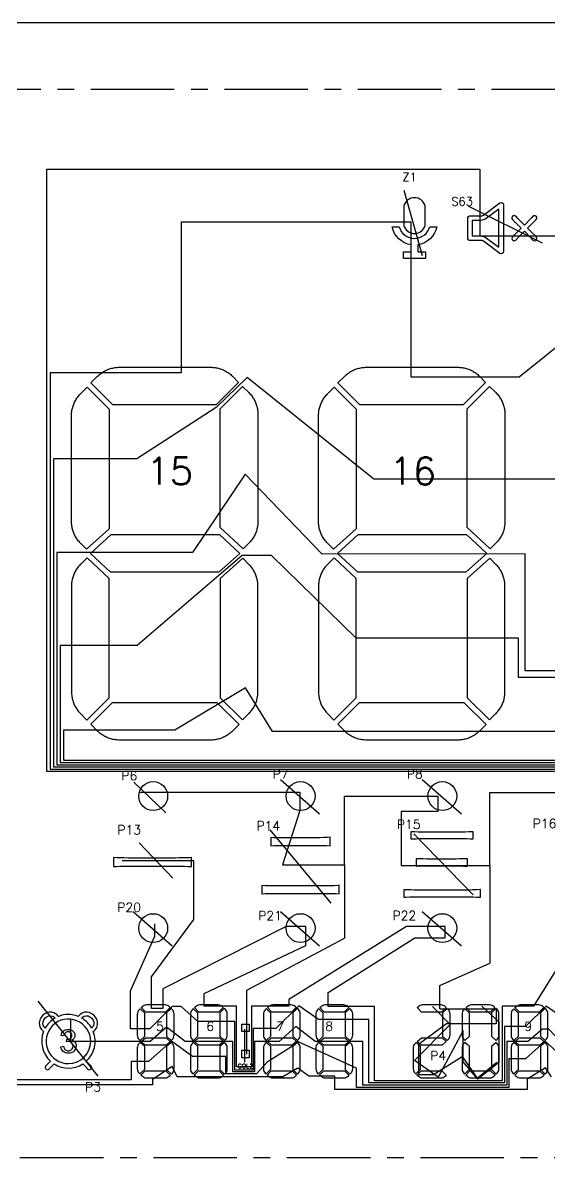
# Model space of a CAD drawing. Header units: millimetres. Extents: x 1653 to 3206, y -200 to 97.
# Drawn here: x 2433 to 2456.6, y -170.4 to -119 of the extents above; entities that cross this region are included whole.
import ezdxf
from ezdxf.enums import TextEntityAlignment as Align

# ---------------------------------------------------------------- set-up
doc = ezdxf.new("R2010")
doc.units = ezdxf.units.MM
doc.header["$LTSCALE"] = 3
doc.linetypes.add('CENTER', pattern=[2, 1.25, -0.25, 0.25, -0.25])
doc.layers.add('COM', color=1, linetype='Continuous')
doc.layers.add('DIM', color=4, linetype='Continuous')
doc.styles.add('romans', font='romans.shx')

msp = doc.modelspace()

# ---------------------------------------------------------------- linework, layer by layer
at = {"linetype": 'Continuous'}
msp.add_lwpolyline([(2378.323, -134.045), (2378.323, -158.045), (2393.323, -173.045), (2478.323, -173.045), (2493.323, -158.045), (2493.323, -134.045), (2478.323, -119.045), (2393.323, -119.045)], close=True, dxfattribs=at)
at = {"linetype": 'CENTER'}
msp.add_lwpolyline([(2469.762, -122.045), (2402.823, -122.045, 0.895837), (2402.823, -170.045), (2469.762, -170.045, 0.856686)], format="xyb", close=True, dxfattribs=at)
at = {"ltscale": 5.567185}
for points in [[(2450.073, -128.154, 0.751312), (2451.033, -128.154), (2451.033, -127.267, 0.751312), (2450.073, -127.267)], [(2449.861, -128.215, 0.752009), (2451.244, -128.215), (2451.553, -128.215, -0.316474), (2450.703, -129.024), (2450.703, -129.345), (2451.053, -129.345), (2451.053, -129.645), (2450.053, -129.645), (2450.053, -129.345), (2450.403, -129.345), (2450.403, -129.024, -0.316474), (2449.553, -128.215)]]:
    msp.add_lwpolyline(points, format="xyb", close=True, dxfattribs=at)
for points in [[(2454.55, -127.224), (2454.55, -129.327, -0.613749), (2454.391, -129.408), (2453.654, -128.865, 0.170117), (2453.535, -128.826), (2453.051, -128.825, -0.053353), (2453.015, -128.822, -0.353166), (2452.953, -128.756), (2452.952, -128.747, -0.024643), (2452.951, -128.725), (2452.951, -127.825, -0.039381), (2452.953, -127.795, -0.380477), (2453.023, -127.727, -0.034324), (2453.051, -127.725), (2453.535, -127.725, 0.171528), (2453.653, -127.686), (2454.391, -127.143, -0.615264)], [(2453.772, -127.847, -0.17176), (2453.535, -127.925), (2453.151, -127.925), (2453.151, -128.625), (2453.536, -128.626, -0.170393), (2453.773, -128.704), (2454.35, -129.13), (2454.35, -127.421)], [(2454.98, -127.728, 0.078958), (2454.946, -127.76, 0.262241), (2454.931, -127.845, 0.121019), (2454.981, -127.92, 0.011741), (2455.098, -128.025), (2455.348, -128.275), (2455.098, -128.525, -0.020267), (2455.035, -128.58, 0.050668), (2454.958, -128.658), (2454.951, -128.667, 0.039011), (2454.937, -128.691, 0.284381), (2454.942, -128.786, 0.079318), (2454.975, -128.819, 0.2621), (2455.06, -128.834, 0.120958), (2455.135, -128.784, 0.011773), (2455.24, -128.667), (2455.49, -128.417), (2455.74, -128.667, -0.020438), (2455.795, -128.73, 0.050601), (2455.872, -128.808), (2455.881, -128.814, 0.038996), (2455.905, -128.828, 0.284439), (2456, -128.823, 0.079338), (2456.033, -128.791, 0.262095), (2456.048, -128.706, 0.120924), (2455.998, -128.631, 0.011628), (2455.881, -128.525), (2455.631, -128.275), (2456.02, -127.886, 0.598142), (2455.969, -127.718, 0.299728), (2455.855, -127.756, -0.008159), (2455.795, -127.828), (2455.49, -128.134), (2455.24, -127.884, -0.020305), (2455.185, -127.821, 0.05067), (2455.107, -127.743), (2455.098, -127.736, 0.03903), (2455.074, -127.723, 0.284564)], [(2435.807, -165.722, 0.313418), (2436.122, -164.385, 0.045063), (2436.203, -164.308, 0.302255), (2436.274, -163.834, 0.209532), (2435.948, -163.538, 0.263753), (2435.533, -163.619, 0.051792), (2435.445, -163.709, 0.019576), (2435.327, -163.667, 0.150277), (2434.707, -163.659, 0.025282), (2434.56, -163.709, 0.078806), (2434.428, -163.587, 0.233987), (2434.054, -163.539, 0.230004), (2433.715, -163.877, 0.27049), (2433.798, -164.302, 0.049092), (2433.884, -164.385, 0.313442), (2434.199, -165.722), (2434.035, -165.886, 0.027829), (2433.978, -165.949, 0.027591), (2433.968, -165.964, 0.357724), (2433.978, -166.056, 0.080639), (2434.024, -166.093, 0.279133), (2434.107, -166.096, 0.087277), (2434.153, -166.056, -0.018466), (2434.197, -166.008), (2434.36, -165.845, 0.289541), (2435.646, -165.845), (2435.809, -166.008, -0.017068), (2435.83, -166.03), (2435.848, -166.05), (2435.857, -166.06), (2435.866, -166.069), (2435.875, -166.078, 0.027369), (2435.889, -166.089, 0.298636), (2435.974, -166.097, 0.081733), (2436.022, -166.062), (2436.028, -166.056, 0.318993), (2436.043, -165.976, 0.090584), (2436.003, -165.919, 0.006605), (2435.971, -165.886)], [(2434.41, -163.781, 0.14274), (2433.956, -164.235, -0.042316), (2433.913, -164.183, -0.289223), (2433.894, -163.865, -0.160211), (2434.053, -163.712, -0.268904), (2434.351, -163.733, -0.049341)], [(2436.05, -164.235, 0.142829), (2435.596, -163.781, -0.035853), (2435.64, -163.744, -0.29652), (2435.966, -163.719, -0.160233), (2436.118, -163.878, -0.268899), (2436.097, -164.176, -0.049329)], [(2436.006, -164.828, 2.414511), (2435.003, -165.83, 0.414113)], [(2434.994, -165.257, 0.422109), (2435.21, -165.038, 0.435736), (2435.004, -164.834, 0.062064), (2434.913, -164.848), (2434.928, -164.735, 0.166387), (2435.094, -164.695, 0.272684), (2435.163, -164.561, 0.205748), (2435.117, -164.446, 0.210691), (2434.987, -164.397, 0.26474), (2434.837, -164.479, 0.096467), (2434.801, -164.586), (2434.672, -164.563, -0.178724), (2434.781, -164.361, -0.178151), (2434.988, -164.291, -0.120239), (2435.146, -164.328, -0.14392), (2435.257, -164.429, -0.288638), (2435.259, -164.687, -0.140462), (2435.15, -164.777, -0.175921), (2435.293, -164.864, -0.168245), (2435.347, -165.035, -0.209358), (2435.251, -165.264, -0.20336), (2434.993, -165.364, -0.198821), (2434.758, -165.277, -0.18451), (2434.659, -165.068), (2434.788, -165.051, 0.026719), (2434.801, -165.103, 0.136994), (2434.865, -165.211, 0.18774)]]:
    msp.add_lwpolyline(points, format="xyb", close=True)
for points in [[(2436.351, -134.9), (2436.387, -134.868), (2436.425, -134.836), (2436.463, -134.806), (2436.503, -134.777), (2436.543, -134.75), (2436.585, -134.724), (2436.627, -134.699), (2436.671, -134.677), (2436.715, -134.655), (2436.759, -134.635), (2436.805, -134.617), (2436.851, -134.601), (2436.898, -134.586), (2436.945, -134.573), (2436.992, -134.561), (2437.04, -134.552), (2437.089, -134.543), (2437.137, -134.537), (2437.186, -134.532), (2437.235, -134.529), (2437.284, -134.528), (2437.296, -134.528), (2441.395, -134.528), (2441.444, -134.529), (2441.492, -134.531), (2441.541, -134.536), (2441.59, -134.542), (2441.638, -134.549), (2441.686, -134.559), (2441.734, -134.57), (2441.781, -134.582), (2441.828, -134.597), (2441.874, -134.613), (2441.92, -134.631), (2441.965, -134.65), (2442.009, -134.671), (2442.052, -134.693), (2442.095, -134.717), (2442.137, -134.743), (2442.177, -134.77), (2442.217, -134.799), (2442.256, -134.828), (2442.294, -134.86), (2442.33, -134.892), (2442.366, -134.926), (2442.374, -134.935), (2442.648, -135.208), (2441.637, -136.22), (2437.004, -136.22), (2436.016, -135.234), (2436.316, -134.934)], [(2447.451, -134.9), (2447.487, -134.868), (2447.525, -134.836), (2447.563, -134.806), (2447.603, -134.777), (2447.643, -134.75), (2447.685, -134.724), (2447.727, -134.699), (2447.77, -134.677), (2447.814, -134.655), (2447.859, -134.635), (2447.905, -134.617), (2447.951, -134.601), (2447.997, -134.586), (2448.045, -134.573), (2448.092, -134.561), (2448.14, -134.552), (2448.188, -134.543), (2448.237, -134.537), (2448.286, -134.532), (2448.334, -134.529), (2448.383, -134.528), (2448.396, -134.528), (2452.494, -134.528), (2452.543, -134.529), (2452.592, -134.531), (2452.641, -134.536), (2452.689, -134.542), (2452.738, -134.549), (2452.786, -134.559), (2452.834, -134.57), (2452.881, -134.582), (2452.928, -134.597), (2452.974, -134.613), (2453.019, -134.631), (2453.064, -134.65), (2453.109, -134.671), (2453.152, -134.693), (2453.195, -134.717), (2453.236, -134.743), (2453.277, -134.77), (2453.317, -134.799), (2453.356, -134.828), (2453.393, -134.86), (2453.43, -134.892), (2453.465, -134.926), (2453.474, -134.935), (2453.748, -135.208), (2452.736, -136.22), (2448.104, -136.22), (2447.116, -135.234), (2447.416, -134.934)], [(2435.141, -136.658), (2435.144, -136.609), (2435.148, -136.56), (2435.154, -136.511), (2435.162, -136.463), (2435.171, -136.415), (2435.182, -136.367), (2435.195, -136.32), (2435.209, -136.273), (2435.225, -136.227), (2435.243, -136.182), (2435.262, -136.137), (2435.283, -136.092), (2435.306, -136.049), (2435.33, -136.006), (2435.355, -135.965), (2435.382, -135.924), (2435.411, -135.884), (2435.44, -135.845), (2435.472, -135.807), (2435.504, -135.771), (2435.538, -135.735), (2435.547, -135.726), (2435.848, -135.425), (2436.833, -136.409), (2436.833, -141.788), (2435.821, -142.71), (2435.547, -142.436), (2435.513, -142.401), (2435.48, -142.364), (2435.448, -142.327), (2435.418, -142.288), (2435.39, -142.249), (2435.362, -142.208), (2435.336, -142.167), (2435.312, -142.124), (2435.289, -142.081), (2435.268, -142.037), (2435.248, -141.992), (2435.23, -141.947), (2435.213, -141.901), (2435.198, -141.854), (2435.185, -141.807), (2435.174, -141.759), (2435.164, -141.711), (2435.156, -141.663), (2435.149, -141.615), (2435.145, -141.566), (2435.142, -141.517), (2435.141, -141.468), (2435.14, -141.455), (2435.14, -136.707)], [(2443.516, -136.587), (2443.517, -136.638), (2443.517, -141.455), (2443.517, -141.504), (2443.514, -141.553), (2443.51, -141.602), (2443.504, -141.65), (2443.496, -141.699), (2443.487, -141.747), (2443.476, -141.794), (2443.463, -141.842), (2443.449, -141.888), (2443.433, -141.935), (2443.415, -141.98), (2443.395, -142.025), (2443.375, -142.069), (2443.352, -142.113), (2443.328, -142.156), (2443.302, -142.197), (2443.275, -142.238), (2443.247, -142.278), (2443.217, -142.317), (2443.186, -142.355), (2443.154, -142.391), (2443.12, -142.427), (2443.111, -142.436), (2442.856, -142.691), (2441.825, -141.729), (2441.825, -136.391), (2442.828, -135.387), (2443.11, -135.667), (2443.145, -135.703), (2443.178, -135.739), (2443.209, -135.777), (2443.239, -135.816), (2443.268, -135.855), (2443.295, -135.896), (2443.321, -135.937), (2443.346, -135.98), (2443.369, -136.023), (2443.39, -136.067), (2443.41, -136.112), (2443.428, -136.157), (2443.444, -136.203), (2443.459, -136.25), (2443.473, -136.297), (2443.484, -136.344), (2443.494, -136.392), (2443.502, -136.441), (2443.508, -136.489), (2443.513, -136.538)], [(2446.241, -136.658), (2446.244, -136.609), (2446.248, -136.56), (2446.254, -136.511), (2446.261, -136.463), (2446.271, -136.415), (2446.282, -136.367), (2446.295, -136.32), (2446.309, -136.273), (2446.325, -136.227), (2446.343, -136.182), (2446.362, -136.137), (2446.383, -136.092), (2446.406, -136.049), (2446.43, -136.006), (2446.455, -135.965), (2446.482, -135.924), (2446.51, -135.884), (2446.54, -135.845), (2446.571, -135.807), (2446.604, -135.771), (2446.637, -135.735), (2446.646, -135.726), (2446.948, -135.425), (2447.932, -136.409), (2447.932, -141.788), (2446.92, -142.71), (2446.646, -142.436), (2446.612, -142.401), (2446.58, -142.364), (2446.548, -142.327), (2446.518, -142.288), (2446.489, -142.249), (2446.462, -142.208), (2446.436, -142.167), (2446.412, -142.124), (2446.389, -142.081), (2446.367, -142.037), (2446.348, -141.992), (2446.33, -141.947), (2446.313, -141.901), (2446.298, -141.854), (2446.285, -141.807), (2446.274, -141.759), (2446.264, -141.711), (2446.256, -141.663), (2446.249, -141.615), (2446.245, -141.566), (2446.242, -141.517), (2446.24, -141.468), (2446.24, -141.455), (2446.24, -136.707)], [(2454.616, -136.587), (2454.617, -136.638), (2454.617, -141.455), (2454.616, -141.504), (2454.614, -141.553), (2454.61, -141.602), (2454.604, -141.65), (2454.596, -141.699), (2454.587, -141.747), (2454.576, -141.794), (2454.563, -141.842), (2454.548, -141.888), (2454.532, -141.935), (2454.515, -141.98), (2454.495, -142.025), (2454.474, -142.069), (2454.452, -142.113), (2454.428, -142.156), (2454.402, -142.197), (2454.375, -142.238), (2454.347, -142.278), (2454.317, -142.317), (2454.286, -142.355), (2454.254, -142.391), (2454.22, -142.427), (2454.211, -142.436), (2453.956, -142.691), (2452.925, -141.729), (2452.925, -136.391), (2453.928, -135.387), (2454.21, -135.667), (2454.245, -135.703), (2454.277, -135.739), (2454.309, -135.777), (2454.339, -135.816), (2454.368, -135.855), (2454.395, -135.896), (2454.421, -135.937), (2454.445, -135.98), (2454.468, -136.023), (2454.49, -136.067), (2454.509, -136.112), (2454.528, -136.157), (2454.544, -136.203), (2454.559, -136.25), (2454.572, -136.297), (2454.584, -136.344), (2454.594, -136.392), (2454.602, -136.441), (2454.608, -136.489), (2454.613, -136.538)], [(2441.755, -143.738), (2436.901, -143.738), (2435.997, -142.893), (2436.927, -142.046), (2441.792, -142.046), (2442.7, -142.892)], [(2452.855, -143.738), (2448, -143.738), (2447.097, -142.893), (2448.027, -142.046), (2452.892, -142.046), (2453.799, -142.892)], [(2435.513, -150.061), (2435.547, -150.096), (2435.836, -150.385), (2436.833, -149.386), (2436.833, -144.022), (2435.839, -143.093), (2435.547, -143.386), (2435.538, -143.395), (2435.504, -143.431), (2435.472, -143.467), (2435.44, -143.505), (2435.411, -143.544), (2435.382, -143.584), (2435.355, -143.625), (2435.33, -143.666), (2435.306, -143.709), (2435.283, -143.752), (2435.262, -143.797), (2435.243, -143.842), (2435.225, -143.887), (2435.209, -143.933), (2435.195, -143.98), (2435.182, -144.028), (2435.171, -144.075), (2435.162, -144.123), (2435.154, -144.172), (2435.148, -144.22), (2435.144, -144.269), (2435.141, -144.318), (2435.14, -144.367), (2435.14, -149.115), (2435.141, -149.128), (2435.142, -149.177), (2435.145, -149.226), (2435.149, -149.275), (2435.156, -149.323), (2435.164, -149.371), (2435.174, -149.419), (2435.185, -149.467), (2435.198, -149.514), (2435.213, -149.561), (2435.23, -149.607), (2435.248, -149.652), (2435.268, -149.697), (2435.289, -149.741), (2435.312, -149.784), (2435.336, -149.827), (2435.362, -149.868), (2435.39, -149.909), (2435.418, -149.948), (2435.448, -149.987), (2435.48, -150.024)], [(2443.111, -143.386), (2442.835, -143.111), (2441.825, -144.017), (2441.825, -149.382), (2442.825, -150.382), (2443.111, -150.096), (2443.12, -150.087), (2443.154, -150.051), (2443.186, -150.015), (2443.217, -149.977), (2443.247, -149.938), (2443.275, -149.898), (2443.302, -149.857), (2443.328, -149.816), (2443.352, -149.773), (2443.374, -149.73), (2443.395, -149.685), (2443.415, -149.64), (2443.432, -149.595), (2443.449, -149.549), (2443.463, -149.502), (2443.476, -149.455), (2443.487, -149.407), (2443.496, -149.359), (2443.504, -149.311), (2443.51, -149.262), (2443.514, -149.213), (2443.517, -149.164), (2443.517, -149.116), (2443.517, -144.367), (2443.517, -144.354), (2443.516, -144.305), (2443.513, -144.256), (2443.508, -144.207), (2443.502, -144.159), (2443.494, -144.111), (2443.484, -144.063), (2443.473, -144.015), (2443.459, -143.968), (2443.445, -143.921), (2443.428, -143.875), (2443.41, -143.83), (2443.39, -143.785), (2443.369, -143.741), (2443.346, -143.698), (2443.321, -143.655), (2443.295, -143.614), (2443.268, -143.573), (2443.239, -143.534), (2443.209, -143.495), (2443.178, -143.458), (2443.145, -143.421)], [(2446.612, -150.061), (2446.646, -150.096), (2446.936, -150.385), (2447.932, -149.386), (2447.932, -144.022), (2446.939, -143.093), (2446.646, -143.386), (2446.637, -143.395), (2446.604, -143.431), (2446.571, -143.467), (2446.54, -143.505), (2446.51, -143.544), (2446.482, -143.584), (2446.455, -143.625), (2446.43, -143.666), (2446.406, -143.709), (2446.383, -143.752), (2446.362, -143.797), (2446.343, -143.842), (2446.325, -143.887), (2446.309, -143.933), (2446.295, -143.98), (2446.282, -144.028), (2446.271, -144.075), (2446.261, -144.123), (2446.254, -144.172), (2446.248, -144.22), (2446.244, -144.269), (2446.241, -144.318), (2446.24, -144.367), (2446.24, -149.115), (2446.24, -149.128), (2446.242, -149.177), (2446.245, -149.226), (2446.249, -149.275), (2446.256, -149.323), (2446.264, -149.371), (2446.274, -149.419), (2446.285, -149.467), (2446.298, -149.514), (2446.313, -149.561), (2446.33, -149.607), (2446.348, -149.652), (2446.367, -149.697), (2446.389, -149.741), (2446.412, -149.784), (2446.436, -149.827), (2446.462, -149.868), (2446.489, -149.909), (2446.518, -149.948), (2446.548, -149.987), (2446.58, -150.024)], [(2454.211, -143.386), (2453.935, -143.111), (2452.925, -144.017), (2452.925, -149.382), (2453.925, -150.382), (2454.211, -150.096), (2454.22, -150.087), (2454.253, -150.051), (2454.286, -150.015), (2454.317, -149.977), (2454.347, -149.938), (2454.375, -149.898), (2454.402, -149.857), (2454.428, -149.816), (2454.452, -149.773), (2454.474, -149.73), (2454.495, -149.685), (2454.514, -149.64), (2454.532, -149.595), (2454.548, -149.549), (2454.563, -149.502), (2454.576, -149.455), (2454.587, -149.407), (2454.596, -149.359), (2454.604, -149.311), (2454.61, -149.262), (2454.614, -149.213), (2454.616, -149.164), (2454.617, -149.116), (2454.617, -144.367), (2454.617, -144.354), (2454.616, -144.305), (2454.613, -144.256), (2454.608, -144.207), (2454.602, -144.159), (2454.594, -144.111), (2454.584, -144.063), (2454.572, -144.015), (2454.559, -143.968), (2454.544, -143.921), (2454.528, -143.875), (2454.51, -143.83), (2454.49, -143.785), (2454.468, -143.741), (2454.446, -143.698), (2454.421, -143.655), (2454.395, -143.614), (2454.368, -143.573), (2454.339, -143.534), (2454.309, -143.495), (2454.277, -143.458), (2454.245, -143.421)], [(2441.677, -149.593), (2442.669, -150.585), (2442.375, -150.879), (2442.34, -150.913), (2442.304, -150.946), (2442.266, -150.977), (2442.228, -151.008), (2442.188, -151.036), (2442.147, -151.064), (2442.106, -151.09), (2442.064, -151.114), (2442.02, -151.137), (2441.976, -151.158), (2441.932, -151.178), (2441.886, -151.196), (2441.84, -151.213), (2441.793, -151.228), (2441.746, -151.241), (2441.699, -151.252), (2441.651, -151.262), (2441.603, -151.27), (2441.554, -151.277), (2441.505, -151.281), (2441.456, -151.284), (2441.408, -151.286), (2441.395, -151.286), (2437.297, -151.286), (2437.248, -151.285), (2437.199, -151.282), (2437.15, -151.278), (2437.102, -151.272), (2437.053, -151.265), (2437.005, -151.255), (2436.958, -151.244), (2436.91, -151.231), (2436.864, -151.217), (2436.817, -151.201), (2436.772, -151.183), (2436.727, -151.164), (2436.683, -151.143), (2436.639, -151.12), (2436.596, -151.096), (2436.555, -151.071), (2436.514, -151.044), (2436.474, -151.015), (2436.435, -150.986), (2436.398, -150.954), (2436.361, -150.922), (2436.325, -150.888), (2436.316, -150.879), (2436.008, -150.571), (2436.985, -149.593)], [(2452.777, -149.593), (2453.769, -150.585), (2453.475, -150.879), (2453.44, -150.913), (2453.403, -150.946), (2453.366, -150.977), (2453.327, -151.008), (2453.288, -151.036), (2453.247, -151.064), (2453.206, -151.09), (2453.163, -151.114), (2453.12, -151.137), (2453.076, -151.158), (2453.031, -151.178), (2452.986, -151.196), (2452.94, -151.213), (2452.893, -151.228), (2452.846, -151.241), (2452.799, -151.252), (2452.751, -151.262), (2452.702, -151.27), (2452.654, -151.277), (2452.605, -151.281), (2452.556, -151.284), (2452.507, -151.286), (2452.494, -151.286), (2448.397, -151.286), (2448.348, -151.285), (2448.299, -151.282), (2448.25, -151.278), (2448.201, -151.272), (2448.153, -151.265), (2448.105, -151.255), (2448.057, -151.244), (2448.01, -151.231), (2447.963, -151.217), (2447.917, -151.201), (2447.871, -151.183), (2447.827, -151.164), (2447.782, -151.143), (2447.739, -151.12), (2447.696, -151.096), (2447.655, -151.071), (2447.614, -151.044), (2447.574, -151.015), (2447.535, -150.986), (2447.497, -150.954), (2447.461, -150.922), (2447.425, -150.888), (2447.416, -150.879), (2447.108, -150.571), (2448.084, -149.593)], [(2453.196, -155.407), (2453.143, -155.41), (2452.991, -155.416), (2452.829, -155.419), (2452.66, -155.421), (2450.962, -155.421), (2450.879, -155.421), (2450.724, -155.418), (2450.564, -155.413), (2450.395, -155.407), (2450.395, -155.728), (2450.472, -155.725), (2450.635, -155.719), (2450.793, -155.714), (2450.947, -155.712), (2452.66, -155.712), (2452.726, -155.712), (2452.897, -155.715), (2453.053, -155.72), (2453.196, -155.728)], [(2446.757, -155.651), (2446.633, -155.659), (2446.478, -155.667), (2446.317, -155.675), (2446.146, -155.682), (2444.722, -155.682), (2444.557, -155.681), (2444.393, -155.678), (2444.238, -155.673), (2444.094, -155.667), (2444.094, -156.035), (2444.099, -156.035), (2444.241, -156.027), (2444.396, -156.022), (2444.561, -156.021), (2444.736, -156.019), (2446.16, -156.019), (2446.287, -156.019), (2446.45, -156.022), (2446.606, -156.027), (2446.757, -156.035)], [(2440.527, -156.571), (2440.45, -156.574), (2440.301, -156.579), (2440.143, -156.584), (2439.979, -156.585), (2439.807, -156.587), (2437.802, -156.587), (2437.669, -156.587), (2437.506, -156.584), (2437.347, -156.581), (2437.19, -156.577), (2437.035, -156.571), (2437.035, -156.97), (2437.161, -156.965), (2437.317, -156.961), (2437.477, -156.958), (2437.638, -156.954), (2437.802, -156.954), (2439.821, -156.954), (2439.895, -156.954), (2440.062, -156.956), (2440.223, -156.959), (2440.378, -156.964), (2440.527, -156.97)], [(2450.625, -156.618), (2450.625, -156.954), (2450.638, -156.953), (2450.804, -156.945), (2450.962, -156.94), (2451.114, -156.939), (2452.432, -156.939), (2452.453, -156.939), (2452.593, -156.94), (2452.754, -156.947), (2452.936, -156.954), (2452.936, -156.618), (2452.906, -156.619), (2452.739, -156.627), (2452.58, -156.63), (2452.432, -156.632), (2451.114, -156.632), (2451.102, -156.632), (2450.943, -156.63), (2450.784, -156.626)], [(2447.17, -157.813), (2447.072, -157.824), (2446.926, -157.835), (2446.76, -157.841), (2446.573, -157.844), (2444.338, -157.844), (2444.332, -157.844), (2444.156, -157.842), (2443.992, -157.839), (2443.839, -157.835), (2443.696, -157.828), (2443.696, -158.196), (2443.713, -158.195), (2443.849, -158.189), (2444.001, -158.184), (2444.169, -158.181), (2444.354, -158.181), (2446.573, -158.181), (2446.71, -158.181), (2446.879, -158.184), (2447.032, -158.189), (2447.17, -158.196)], [(2453.517, -157.996), (2453.503, -157.998), (2453.338, -158.015), (2453.18, -158.024), (2453.028, -158.027), (2450.64, -158.027), (2450.553, -158.027), (2450.395, -158.024), (2450.235, -158.02), (2450.074, -158.012), (2450.074, -158.349), (2450.173, -158.345), (2450.34, -158.339), (2450.497, -158.334), (2450.64, -158.334), (2453.028, -158.334), (2453.039, -158.334), (2453.185, -158.336), (2453.345, -158.341), (2453.517, -158.349)], [(2438.368, -163.225), (2438.413, -163.2), (2438.463, -163.184), (2438.514, -163.177), (2438.522, -163.177), (2439.332, -163.177), (2439.383, -163.182), (2439.433, -163.197), (2439.479, -163.22), (2439.52, -163.252), (2439.525, -163.258), (2439.569, -163.301), (2439.36, -163.512), (2438.475, -163.512), (2438.274, -163.311), (2438.328, -163.258)], [(2440.759, -163.225), (2440.805, -163.2), (2440.854, -163.184), (2440.905, -163.177), (2440.913, -163.177), (2441.723, -163.177), (2441.775, -163.182), (2441.825, -163.197), (2441.871, -163.22), (2441.911, -163.252), (2441.917, -163.258), (2441.961, -163.301), (2441.751, -163.512), (2440.866, -163.512), (2440.666, -163.311), (2440.719, -163.258)], [(2444.036, -163.225), (2444.082, -163.2), (2444.131, -163.184), (2444.182, -163.177), (2444.19, -163.177), (2445, -163.177), (2445.052, -163.182), (2445.102, -163.197), (2445.148, -163.22), (2445.188, -163.252), (2445.194, -163.258), (2445.238, -163.301), (2445.028, -163.512), (2444.143, -163.512), (2443.943, -163.311), (2443.996, -163.258)], [(2446.394, -163.225), (2446.44, -163.2), (2446.489, -163.184), (2446.541, -163.177), (2446.548, -163.177), (2447.358, -163.177), (2447.41, -163.182), (2447.46, -163.197), (2447.506, -163.22), (2447.547, -163.252), (2447.552, -163.258), (2447.596, -163.301), (2447.386, -163.512), (2446.501, -163.512), (2446.301, -163.311), (2446.354, -163.258)], [(2450.768, -163.225), (2450.813, -163.2), (2450.862, -163.184), (2450.914, -163.177), (2450.922, -163.177), (2451.732, -163.177), (2451.783, -163.182), (2451.833, -163.197), (2451.879, -163.22), (2451.92, -163.252), (2451.925, -163.258), (2451.969, -163.301), (2451.76, -163.512), (2450.874, -163.512), (2450.674, -163.311), (2450.728, -163.258)], [(2452.961, -163.225), (2453.007, -163.2), (2453.056, -163.184), (2453.108, -163.177), (2453.115, -163.177), (2453.925, -163.177), (2453.977, -163.182), (2454.027, -163.197), (2454.073, -163.22), (2454.114, -163.252), (2454.119, -163.258), (2454.163, -163.301), (2453.953, -163.512), (2453.068, -163.512), (2452.868, -163.311), (2452.921, -163.258)], [(2455.162, -163.225), (2455.207, -163.2), (2455.256, -163.184), (2455.308, -163.177), (2455.316, -163.177), (2456.126, -163.177), (2456.177, -163.182), (2456.227, -163.197), (2456.273, -163.22), (2456.314, -163.252), (2456.319, -163.258), (2456.363, -163.301), (2456.154, -163.512), (2455.269, -163.512), (2455.068, -163.311), (2455.122, -163.258)], [(2438.143, -164.7), (2438.176, -164.74), (2438.224, -164.789), (2438.43, -164.602), (2438.43, -163.56), (2438.23, -163.36), (2438.176, -163.414), (2438.171, -163.42), (2438.139, -163.46), (2438.115, -163.507), (2438.1, -163.556), (2438.096, -163.608), (2438.096, -164.546), (2438.096, -164.554), (2438.102, -164.606), (2438.118, -164.655)], [(2439.751, -164.546), (2439.751, -163.589), (2439.745, -163.537), (2439.729, -163.488), (2439.704, -163.442), (2439.67, -163.402), (2439.616, -163.348), (2439.417, -163.548), (2439.417, -164.59), (2439.626, -164.785), (2439.671, -164.74), (2439.676, -164.735), (2439.708, -164.694), (2439.732, -164.648), (2439.746, -164.598)], [(2440.534, -164.7), (2440.567, -164.74), (2440.616, -164.789), (2440.821, -164.602), (2440.821, -163.56), (2440.621, -163.36), (2440.567, -163.414), (2440.562, -163.42), (2440.53, -163.46), (2440.506, -163.507), (2440.492, -163.556), (2440.487, -163.608), (2440.487, -164.546), (2440.487, -164.554), (2440.493, -164.606), (2440.509, -164.655)], [(2442.143, -164.546), (2442.143, -163.589), (2442.136, -163.537), (2442.12, -163.488), (2442.095, -163.442), (2442.062, -163.402), (2442.008, -163.348), (2441.808, -163.548), (2441.808, -164.59), (2442.017, -164.785), (2442.062, -164.74), (2442.068, -164.735), (2442.1, -164.694), (2442.123, -164.648), (2442.138, -164.598)], [(2443.811, -164.7), (2443.844, -164.74), (2443.893, -164.789), (2444.098, -164.602), (2444.098, -163.56), (2443.898, -163.36), (2443.844, -163.414), (2443.839, -163.42), (2443.807, -163.46), (2443.783, -163.507), (2443.769, -163.556), (2443.764, -163.608), (2443.764, -164.546), (2443.764, -164.554), (2443.77, -164.606), (2443.786, -164.655)], [(2445.42, -164.546), (2445.42, -163.589), (2445.413, -163.537), (2445.397, -163.488), (2445.372, -163.442), (2445.339, -163.402), (2445.285, -163.348), (2445.085, -163.548), (2445.085, -164.59), (2445.294, -164.785), (2445.339, -164.74), (2445.345, -164.735), (2445.377, -164.694), (2445.4, -164.648), (2445.415, -164.598)], [(2446.169, -164.7), (2446.202, -164.74), (2446.251, -164.789), (2446.456, -164.602), (2446.456, -163.56), (2446.256, -163.36), (2446.202, -163.414), (2446.197, -163.42), (2446.165, -163.46), (2446.141, -163.507), (2446.127, -163.556), (2446.122, -163.608), (2446.122, -164.546), (2446.122, -164.554), (2446.128, -164.606), (2446.144, -164.655)], [(2447.778, -164.546), (2447.778, -163.589), (2447.771, -163.537), (2447.755, -163.488), (2447.73, -163.442), (2447.697, -163.402), (2447.643, -163.348), (2447.443, -163.548), (2447.443, -164.59), (2447.653, -164.785), (2447.697, -164.74), (2447.703, -164.735), (2447.735, -164.694), (2447.758, -164.648), (2447.773, -164.598)], [(2452.151, -164.546), (2452.151, -163.589), (2452.145, -163.537), (2452.129, -163.488), (2452.104, -163.442), (2452.07, -163.402), (2452.016, -163.348), (2451.817, -163.548), (2451.817, -164.59), (2452.026, -164.785), (2452.071, -164.74), (2452.076, -164.735), (2452.108, -164.694), (2452.132, -164.648), (2452.146, -164.598)], [(2452.736, -164.7), (2452.769, -164.74), (2452.818, -164.789), (2453.024, -164.602), (2453.024, -163.56), (2452.823, -163.36), (2452.769, -163.414), (2452.764, -163.42), (2452.732, -163.46), (2452.708, -163.507), (2452.694, -163.556), (2452.689, -163.608), (2452.689, -164.546), (2452.689, -164.554), (2452.696, -164.606), (2452.711, -164.655)], [(2454.345, -164.546), (2454.345, -163.589), (2454.338, -163.537), (2454.322, -163.488), (2454.298, -163.442), (2454.264, -163.402), (2454.21, -163.348), (2454.01, -163.548), (2454.01, -164.59), (2454.22, -164.785), (2454.264, -164.74), (2454.27, -164.735), (2454.302, -164.694), (2454.325, -164.648), (2454.34, -164.598)], [(2454.937, -164.7), (2454.97, -164.74), (2455.018, -164.789), (2455.224, -164.602), (2455.224, -163.56), (2455.024, -163.36), (2454.97, -163.414), (2454.965, -163.42), (2454.933, -163.46), (2454.909, -163.507), (2454.894, -163.556), (2454.89, -163.608), (2454.89, -164.546), (2454.89, -164.554), (2454.896, -164.606), (2454.912, -164.655)], [(2456.545, -164.546), (2456.545, -163.589), (2456.539, -163.537), (2456.523, -163.488), (2456.498, -163.442), (2456.464, -163.402), (2456.41, -163.348), (2456.211, -163.548), (2456.211, -164.59), (2456.42, -164.785), (2456.465, -164.74), (2456.47, -164.735), (2456.502, -164.694), (2456.526, -164.648), (2456.54, -164.598)], [(2442.788, -164.385), (2442.788, -164.051), (2443.123, -164.051), (2443.123, -164.385)], [(2439.578, -164.83), (2439.391, -164.998), (2438.455, -164.998), (2438.276, -164.831), (2438.461, -164.663), (2439.398, -164.663)], [(2441.969, -164.83), (2441.783, -164.998), (2440.846, -164.998), (2440.668, -164.831), (2440.852, -164.663), (2441.79, -164.663)], [(2445.246, -164.83), (2445.059, -164.998), (2444.123, -164.998), (2443.945, -164.831), (2444.129, -164.663), (2445.067, -164.663)], [(2447.604, -164.83), (2447.418, -164.998), (2446.482, -164.998), (2446.303, -164.831), (2446.487, -164.663), (2447.425, -164.663)], [(2451.978, -164.83), (2451.791, -164.998), (2450.855, -164.998), (2450.676, -164.831), (2450.861, -164.663), (2451.798, -164.663)], [(2456.372, -164.83), (2456.185, -164.998), (2455.249, -164.998), (2455.07, -164.831), (2455.255, -164.663), (2456.192, -164.663)], [(2438.143, -166.214), (2438.176, -166.254), (2438.218, -166.296), (2438.43, -166.083), (2438.43, -165.065), (2438.228, -164.876), (2438.176, -164.928), (2438.171, -164.934), (2438.139, -164.974), (2438.115, -165.021), (2438.1, -165.07), (2438.096, -165.122), (2438.096, -166.06), (2438.096, -166.068), (2438.102, -166.12), (2438.118, -166.169)], [(2439.671, -164.928), (2439.622, -164.879), (2439.417, -165.063), (2439.417, -166.096), (2439.628, -166.307), (2439.673, -166.263), (2439.708, -166.218), (2439.732, -166.172), (2439.746, -166.122), (2439.751, -166.07), (2439.751, -165.122), (2439.751, -165.114), (2439.745, -165.063), (2439.729, -165.013), (2439.704, -164.968)], [(2440.534, -166.214), (2440.567, -166.254), (2440.609, -166.296), (2440.821, -166.083), (2440.821, -165.065), (2440.62, -164.876), (2440.567, -164.928), (2440.562, -164.934), (2440.53, -164.974), (2440.506, -165.021), (2440.492, -165.07), (2440.487, -165.122), (2440.487, -166.06), (2440.487, -166.068), (2440.493, -166.12), (2440.509, -166.169)], [(2442.062, -164.928), (2442.014, -164.879), (2441.808, -165.063), (2441.808, -166.096), (2442.019, -166.307), (2442.064, -166.263), (2442.1, -166.218), (2442.123, -166.172), (2442.138, -166.122), (2442.143, -166.07), (2442.143, -165.122), (2442.143, -165.114), (2442.136, -165.063), (2442.121, -165.013), (2442.096, -164.968)], [(2442.788, -165.565), (2442.788, -165.231), (2443.123, -165.231), (2443.123, -165.565)], [(2443.811, -166.214), (2443.844, -166.254), (2443.886, -166.296), (2444.098, -166.083), (2444.098, -165.065), (2443.897, -164.876), (2443.844, -164.928), (2443.839, -164.934), (2443.807, -164.974), (2443.783, -165.021), (2443.769, -165.07), (2443.764, -165.122), (2443.764, -166.06), (2443.764, -166.068), (2443.77, -166.12), (2443.786, -166.169)], [(2445.339, -164.928), (2445.29, -164.879), (2445.085, -165.063), (2445.085, -166.096), (2445.296, -166.307), (2445.341, -166.263), (2445.377, -166.218), (2445.4, -166.172), (2445.415, -166.122), (2445.42, -166.07), (2445.42, -165.122), (2445.419, -165.114), (2445.413, -165.063), (2445.397, -165.013), (2445.372, -164.968)], [(2446.169, -166.214), (2446.202, -166.254), (2446.244, -166.296), (2446.456, -166.083), (2446.456, -165.065), (2446.255, -164.876), (2446.202, -164.928), (2446.197, -164.934), (2446.165, -164.974), (2446.141, -165.021), (2446.127, -165.07), (2446.122, -165.122), (2446.122, -166.06), (2446.122, -166.068), (2446.129, -166.12), (2446.144, -166.169)], [(2447.697, -164.928), (2447.649, -164.879), (2447.443, -165.063), (2447.443, -166.096), (2447.654, -166.307), (2447.699, -166.263), (2447.735, -166.218), (2447.758, -166.172), (2447.773, -166.122), (2447.778, -166.07), (2447.778, -165.122), (2447.778, -165.114), (2447.771, -165.063), (2447.756, -165.013), (2447.731, -164.968)], [(2450.543, -166.214), (2450.576, -166.254), (2450.617, -166.296), (2450.83, -166.083), (2450.83, -165.065), (2450.628, -164.876), (2450.576, -164.928), (2450.57, -164.934), (2450.539, -164.974), (2450.515, -165.021), (2450.5, -165.07), (2450.495, -165.122), (2450.495, -166.06), (2450.496, -166.068), (2450.502, -166.12), (2450.518, -166.169)], [(2452.736, -166.214), (2452.769, -166.254), (2452.811, -166.296), (2453.024, -166.083), (2453.024, -165.065), (2452.822, -164.876), (2452.769, -164.928), (2452.764, -164.934), (2452.732, -164.974), (2452.708, -165.021), (2452.694, -165.07), (2452.689, -165.122), (2452.689, -166.06), (2452.689, -166.068), (2452.696, -166.12), (2452.711, -166.169)], [(2454.264, -164.928), (2454.216, -164.879), (2454.01, -165.063), (2454.01, -166.096), (2454.221, -166.307), (2454.266, -166.263), (2454.302, -166.218), (2454.325, -166.172), (2454.34, -166.122), (2454.345, -166.07), (2454.345, -165.122), (2454.345, -165.114), (2454.338, -165.063), (2454.323, -165.013), (2454.298, -164.968)], [(2454.937, -166.214), (2454.97, -166.254), (2455.011, -166.296), (2455.224, -166.083), (2455.224, -165.065), (2455.022, -164.876), (2454.97, -164.928), (2454.965, -164.934), (2454.933, -164.974), (2454.909, -165.021), (2454.894, -165.07), (2454.89, -165.122), (2454.89, -166.06), (2454.89, -166.068), (2454.896, -166.12), (2454.912, -166.169)], [(2456.465, -164.928), (2456.416, -164.879), (2456.211, -165.063), (2456.211, -166.096), (2456.422, -166.307), (2456.467, -166.263), (2456.502, -166.218), (2456.526, -166.172), (2456.54, -166.122), (2456.545, -166.07), (2456.545, -165.122), (2456.545, -165.114), (2456.539, -165.063), (2456.523, -165.013), (2456.498, -164.968)], [(2439.486, -166.442), (2439.44, -166.467), (2439.391, -166.483), (2439.34, -166.489), (2439.332, -166.489), (2438.524, -166.489), (2438.472, -166.485), (2438.423, -166.47), (2438.376, -166.446), (2438.335, -166.414), (2438.264, -166.343), (2438.452, -166.155), (2439.382, -166.155), (2439.581, -166.354), (2439.526, -166.409)], [(2441.877, -166.442), (2441.832, -166.467), (2441.783, -166.483), (2441.731, -166.489), (2441.723, -166.489), (2440.915, -166.489), (2440.864, -166.485), (2440.814, -166.47), (2440.768, -166.446), (2440.727, -166.414), (2440.656, -166.343), (2440.843, -166.155), (2441.773, -166.155), (2441.972, -166.354), (2441.917, -166.409)], [(2445.154, -166.442), (2445.109, -166.467), (2445.06, -166.483), (2445.008, -166.489), (2445, -166.489), (2444.192, -166.489), (2444.141, -166.485), (2444.091, -166.47), (2444.045, -166.446), (2444.004, -166.414), (2443.933, -166.343), (2444.12, -166.155), (2445.05, -166.155), (2445.249, -166.354), (2445.194, -166.409)], [(2447.512, -166.442), (2447.467, -166.467), (2447.418, -166.483), (2447.366, -166.489), (2447.358, -166.489), (2446.551, -166.489), (2446.499, -166.485), (2446.449, -166.47), (2446.403, -166.446), (2446.362, -166.414), (2446.291, -166.343), (2446.478, -166.155), (2447.408, -166.155), (2447.608, -166.354), (2447.552, -166.409)], [(2451.886, -166.442), (2451.84, -166.467), (2451.791, -166.483), (2451.74, -166.489), (2451.732, -166.489), (2450.924, -166.489), (2450.872, -166.485), (2450.822, -166.47), (2450.776, -166.446), (2450.735, -166.414), (2450.664, -166.343), (2450.852, -166.155), (2451.782, -166.155), (2451.981, -166.354), (2451.926, -166.409)], [(2454.079, -166.442), (2454.034, -166.467), (2453.985, -166.483), (2453.933, -166.489), (2453.925, -166.489), (2453.118, -166.489), (2453.066, -166.485), (2453.016, -166.47), (2452.97, -166.446), (2452.929, -166.414), (2452.858, -166.343), (2453.045, -166.155), (2453.975, -166.155), (2454.175, -166.354), (2454.119, -166.409)], [(2456.28, -166.442), (2456.234, -166.467), (2456.185, -166.483), (2456.134, -166.489), (2456.126, -166.489), (2455.318, -166.489), (2455.266, -166.485), (2455.217, -166.47), (2455.17, -166.446), (2455.129, -166.414), (2455.058, -166.343), (2455.246, -166.155), (2456.176, -166.155), (2456.375, -166.354), (2456.32, -166.409)]]:
    msp.add_lwpolyline(points, close=True)
for centre in [(2438.812, -153.804), (2445.434, -153.804), (2451.803, -153.804), (2438.812, -159.738), (2445.434, -159.738), (2451.803, -159.738)]:
    msp.add_circle(centre, 0.649)
at = {"layer": 'COM', "ltscale": 5.567185}
for p, q in [((2434.028, -152.695), (2434.028, -125.628)), ((2434.028, -125.628), (2453.495, -125.628)), ((2453.495, -125.628), (2453.495, -128.612)), ((2453.495, -128.612), (2460.442, -128.612)), ((2480.473, -152.695), (2434.028, -152.695)), ((2438.182, -153.628), (2445.397, -153.628)), ((2445.397, -153.628), (2445.397, -154.452)), ((2447.413, -156.897), (2447.413, -153.811)), ((2447.413, -153.811), (2451.598, -153.811)), ((2451.598, -153.811), (2451.598, -154.489)), ((2453.943, -156.925), (2453.943, -153.646)), ((2453.943, -153.646), (2458.469, -153.646)), ((2445.397, -154.452), (2444.617, -156.897)), ((2451.598, -154.489), (2449.953, -154.489)), ((2449.953, -154.489), (2449.953, -156.925)), ((2444.617, -156.897), (2447.413, -156.897)), ((2447.413, -156.897), (2447.413, -160.184)), ((2449.953, -156.925), (2453.943, -156.925)), ((2453.943, -156.925), (2453.943, -161.311)), ((2443.02, -162.524), (2447.413, -160.184)), ((2451.689, -162.325), (2453.943, -161.311)), ((2443.02, -165.411), (2443.02, -162.524)), ((2451.689, -163.369), (2451.689, -162.325)), ((2451.689, -163.369), (2454.219, -163.369)), ((2454.219, -163.369), (2454.219, -164.048)), ((2451.994, -164.048), (2450.729, -164.97)), ((2454.219, -164.048), (2451.994, -164.048)), ((2450.729, -164.97), (2450.729, -166.317)), ((2451.403, -166.317), (2452.689, -165.504)), ((2452.689, -165.504), (2453.373, -166.489)), ((2453.373, -166.489), (2454.252, -165.761)), ((2450.729, -166.317), (2451.403, -166.317))]:
    msp.add_line(p, q, dxfattribs=at)
at = {"layer": 'COM', "color": 2, "ltscale": 5.567185}
for p, q in [((2450.398, -128), (2440.064, -128)), ((2440.064, -128), (2440.064, -134.775)), ((2450.398, -134.979), (2450.398, -128)), ((2463.458, -128.337), (2455.257, -134.979)), ((2440.064, -134.775), (2434.178, -134.775)), ((2434.178, -134.775), (2434.178, -152.595)), ((2455.257, -134.979), (2450.398, -134.979)), ((2434.178, -152.595), (2480.573, -152.595)), ((2440.636, -156.711), (2437.422, -156.711)), ((2440.636, -159.345), (2440.636, -156.711)), ((2438.734, -161.922), (2440.636, -159.345)), ((2444.788, -159.672), (2439.24, -162.465)), ((2445.664, -159.672), (2444.788, -159.672)), ((2450.192, -159.673), (2444.905, -162.945)), ((2445.664, -160.518), (2445.664, -159.672)), ((2451.931, -159.673), (2450.192, -159.673)), ((2451.931, -160.171), (2451.931, -159.673)), ((2446.676, -162.631), (2450.565, -160.171)), ((2450.565, -160.171), (2451.931, -160.171)), ((2457.971, -159.903), (2455.902, -163.245)), ((2441.104, -162.675), (2445.664, -160.518)), ((2438.734, -163.349), (2438.734, -161.922)), ((2439.24, -162.465), (2439.24, -163.349)), ((2441.104, -163.248), (2441.104, -162.675)), ((2446.676, -163.257), (2446.676, -162.631)), ((2442.558, -163.248), (2441.104, -163.248)), ((2442.558, -165.975), (2442.558, -163.248)), ((2444.905, -163.253), (2443.227, -163.253)), ((2443.227, -163.253), (2443.227, -165.975)), ((2444.905, -162.945), (2444.905, -163.253)), ((2448.753, -163.257), (2446.676, -163.257)), ((2448.753, -166.6), (2448.753, -163.257)), ((2455.902, -163.245), (2454.498, -163.245)), ((2454.498, -163.245), (2454.498, -166.6)), ((2439.24, -163.349), (2438.734, -163.349)), ((2443.227, -165.975), (2442.558, -165.975)), ((2454.498, -166.6), (2448.753, -166.6))]:
    msp.add_line(p, q, dxfattribs=at)
at = {"layer": 'COM', "color": 5, "ltscale": 5.567185}
for p, q in [((2443.032, -134.984), (2441.641, -136.343)), ((2448.731, -139.553), (2443.032, -134.984)), ((2441.641, -136.343), (2438.073, -138.643)), ((2438.073, -138.643), (2434.328, -138.643)), ((2434.328, -138.643), (2434.328, -152.495)), ((2457.686, -139.553), (2448.731, -139.553)), ((2434.328, -152.495), (2480.673, -152.495)), ((2438.884, -160.107), (2438.884, -159.547)), ((2437.785, -162.553), (2438.884, -160.107)), ((2437.785, -164.265), (2437.785, -162.553)), ((2439.664, -163.258), (2438.663, -164.265)), ((2440.076, -163.258), (2439.664, -163.258)), ((2440.821, -163.94), (2440.076, -163.258)), ((2445.356, -163.237), (2444.329, -164.249)), ((2446.244, -163.84), (2445.356, -163.237)), ((2456.47, -163.246), (2455.544, -164.165)), ((2457.326, -163.849), (2456.47, -163.246)), ((2438.663, -164.265), (2437.785, -164.265)), ((2442.481, -163.94), (2440.821, -163.94)), ((2442.481, -166.123), (2442.481, -163.94)), ((2444.329, -164.249), (2443.304, -164.249)), ((2443.304, -164.249), (2443.304, -166.123)), ((2448.496, -163.84), (2446.244, -163.84)), ((2448.496, -166.7), (2448.496, -163.84)), ((2455.544, -164.165), (2454.598, -164.165)), ((2454.598, -164.165), (2454.598, -166.7)), ((2443.304, -166.123), (2442.481, -166.123)), ((2454.598, -166.7), (2448.496, -166.7))]:
    msp.add_line(p, q, dxfattribs=at)
at = {"layer": 'COM', "color": 6, "ltscale": 5.567185}
for p, q in [((2442.942, -139.34), (2440.58, -142.857)), ((2446.405, -142.93), (2442.942, -139.34)), ((2440.58, -142.857), (2434.478, -142.857)), ((2434.478, -142.857), (2434.478, -152.395)), ((2455.532, -142.908), (2446.405, -142.93)), ((2455.532, -148.167), (2455.532, -142.908)), ((2460.443, -148.167), (2455.532, -148.167)), ((2434.478, -152.395), (2480.773, -152.395)), ((2435.105, -164.835), (2435.105, -163.826)), ((2439.417, -164.19), (2438.68, -164.835)), ((2440.25, -164.828), (2439.417, -164.19)), ((2445.223, -164.159), (2444.469, -164.838)), ((2446.094, -164.833), (2445.223, -164.159)), ((2456.303, -164.283), (2455.644, -164.832)), ((2456.582, -164.283), (2456.303, -164.283)), ((2457.112, -164.831), (2456.582, -164.283)), ((2442.392, -164.828), (2440.25, -164.828)), ((2442.392, -166.202), (2442.392, -164.828)), ((2438.68, -164.835), (2435.105, -164.835)), ((2444.469, -164.838), (2443.365, -164.838)), ((2443.365, -164.838), (2443.365, -166.202)), ((2446.725, -164.833), (2446.094, -164.833)), ((2448.233, -164.833), (2446.725, -164.833)), ((2448.233, -166.8), (2448.233, -164.833)), ((2455.644, -164.832), (2454.698, -164.832)), ((2454.698, -164.832), (2454.698, -166.8)), ((2443.365, -166.202), (2442.392, -166.202)), ((2454.698, -166.8), (2448.233, -166.8))]:
    msp.add_line(p, q, dxfattribs=at)
at = {"layer": 'COM', "color": 40, "ltscale": 5.567185}
for p, q in [((2442.804, -142.987), (2438.096, -147.037)), ((2444.126, -142.987), (2442.804, -142.987)), ((2447.932, -146.704), (2444.126, -142.987)), ((2455.232, -146.704), (2447.932, -146.704)), ((2455.232, -148.467), (2455.232, -146.704)), ((2438.096, -147.037), (2434.628, -147.037)), ((2434.628, -147.037), (2434.628, -152.295)), ((2460.823, -148.467), (2455.232, -148.467)), ((2434.628, -152.295), (2480.873, -152.295)), ((2439.641, -164.822), (2438.608, -165.732)), ((2440.582, -165.512), (2439.641, -164.822)), ((2456.432, -164.823), (2455.54, -165.617)), ((2457.321, -165.644), (2456.432, -164.823)), ((2445.07, -165.039), (2443.936, -165.771)), ((2445.301, -164.83), (2445.07, -165.039)), ((2447.947, -166.036), (2445.301, -164.83)), ((2438.608, -165.732), (2437.827, -165.732)), ((2437.827, -165.732), (2437.827, -166.565)), ((2442.079, -165.512), (2440.582, -165.512)), ((2442.079, -166.295), (2442.079, -165.512)), ((2443.936, -165.771), (2443.447, -166.295)), ((2455.54, -165.617), (2454.798, -165.617)), ((2454.798, -165.617), (2454.798, -166.9)), ((2443.447, -166.295), (2442.079, -166.295)), ((2447.947, -166.9), (2447.947, -166.036)), ((2437.827, -166.565), (2431.493, -166.565)), ((2454.798, -166.9), (2447.947, -166.9))]:
    msp.add_line(p, q, dxfattribs=at)
at = {"layer": 'COM', "color": 225, "ltscale": 5.567185}
for p, q in [((2442.958, -148.94), (2439.779, -150.843)), ((2444.176, -150.898), (2442.958, -148.94)), ((2439.779, -150.843), (2434.778, -150.843)), ((2434.778, -150.843), (2434.778, -152.195)), ((2459.014, -150.898), (2444.176, -150.898)), ((2434.778, -152.195), (2480.973, -152.195)), ((2439.661, -165.966), (2438.785, -166.542)), ((2439.896, -166.417), (2439.661, -165.966)), ((2445.308, -166.029), (2444.643, -166.417)), ((2445.812, -166.393), (2445.308, -166.029)), ((2456.434, -166.024), (2455.623, -166.529)), ((2456.716, -166.423), (2456.434, -166.024)), ((2438.785, -166.784), (2428.638, -166.784)), ((2438.785, -166.542), (2438.785, -166.784)), ((2444.643, -166.417), (2439.896, -166.417)), ((2446.981, -166.393), (2445.812, -166.393)), ((2446.981, -167), (2446.981, -166.393)), ((2455.623, -166.529), (2455.623, -167)), ((2455.623, -167), (2446.981, -167))]:
    msp.add_line(p, q, dxfattribs=at)
at = {"layer": 'DIM', "ltscale": 5.567185}
msp.add_line((2450.913, -129.523), (2450.092, -126.587), dxfattribs=at)
at = {"layer": 'DIM'}
for p, q in [((2452.987, -127.281), (2456.288, -128.94)), ((2437.941, -153.179), (2439.386, -154.55)), ((2444.535, -153.061), (2446.291, -154.599)), ((2450.905, -153.061), (2452.661, -154.599)), ((2444.047, -155.314), (2446.797, -158.618)), ((2450.526, -155.503), (2453.183, -158.247)), ((2438.188, -155.905), (2439.693, -157.488)), ((2437.913, -158.995), (2439.669, -160.533)), ((2444.535, -158.995), (2446.291, -160.533)), ((2450.905, -158.995), (2452.661, -160.533)), ((2433.635, -163.026), (2436.331, -166.398)), ((2452.163, -164.072), (2451.359, -163.269)), ((2453.585, -163.244), (2454.339, -163.947)), ((2442.933, -165.762), (2442.933, -164.276)), ((2450.555, -165.685), (2452.163, -164.072)), ((2454.339, -163.947), (2454.339, -165.779)), ((2452.737, -164.346), (2451.621, -166.432)), ((2452.737, -165.742), (2452.737, -164.346)), ((2451.621, -166.432), (2450.555, -165.685)), ((2453.397, -166.527), (2452.737, -165.742)), ((2454.339, -165.779), (2453.397, -166.527))]:
    msp.add_line(p, q, dxfattribs=at)

# ---------------------------------------------------------------- texts
at = {"layer": 'DIM', "color": 1, "style": 'romans'}
msp.add_text('Z1', height=0.377, dxfattribs=at).set_placement((2450.336, -125.977), align=Align.MIDDLE)
at = {"layer": 'DIM', "style": 'romans'}
for s, height, p in [('S63', 0.377, (2452.691, -127.076)), ('15', 1.2242, (2439.553, -139.192)), ('16', 1.2242, (2450.478, -139.192)), ('P6', 0.4081, (2437.737, -152.889)), ('P7', 0.4081, (2444.541, -152.805)), ('P8', 0.4081, (2450.569, -152.805)), ('P14', 0.4081, (2443.986, -155.141)), ('P15', 0.4081, (2450.293, -155.076)), ('P16', 0.4081, (2456.399, -155.037)), ('P13', 0.4081, (2437.737, -155.322)), ('P20', 0.4081, (2437.731, -158.802)), ('P21', 0.4081, (2444.064, -159.182)), ('P22', 0.4081, (2450.097, -159.171)), ('5', 0.408, (2439.117, -164.152)), ('6', 0.408, (2441.376, -164.152)), ('7', 0.408, (2444.523, -164.152)), ('8', 0.408, (2446.72, -164.152)), ('9', 0.408, (2455.66, -164.152)), ('P4', 0.4081, (2451.618, -165.473)), ('COL2', 0.204, (2442.961, -165.941)), ('P3', 0.4081, (2436.108, -166.877))]:
    msp.add_text(s, height=height, dxfattribs=at).set_placement(p, align=Align.MIDDLE)

doc.saveas('drawing.dxf')
